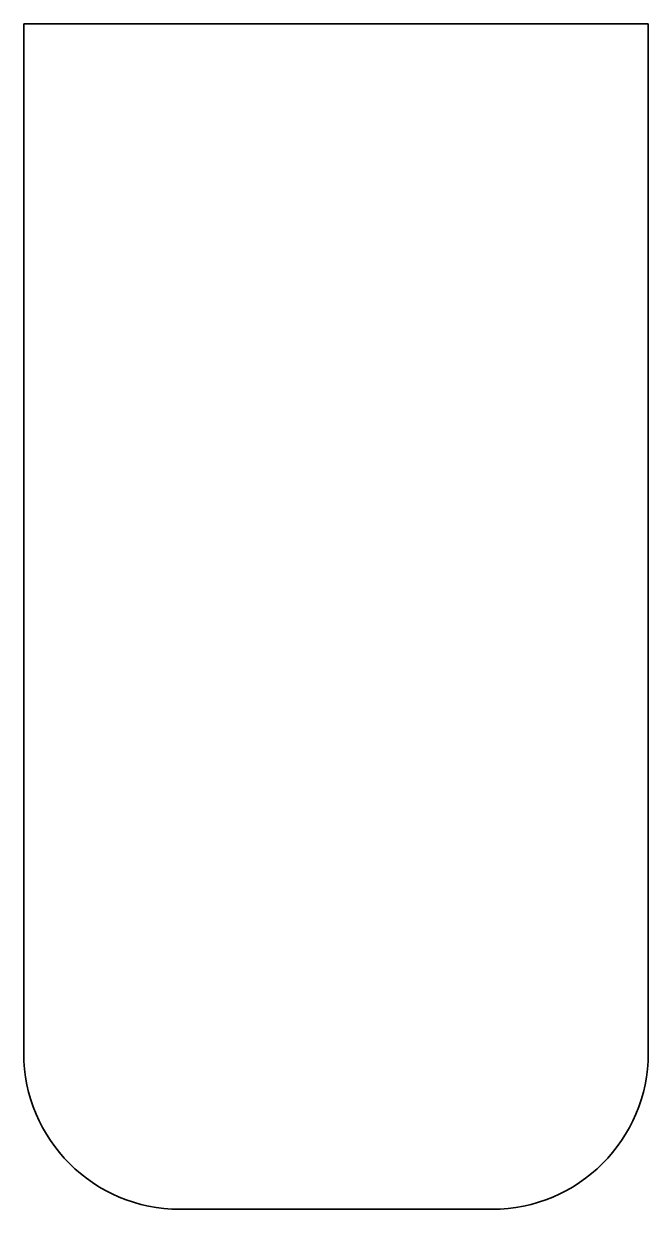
# Model space of a CAD drawing. Header units: inches. Extents: x 0 to 20, y 0 to 38.
import ezdxf

# ---------------------------------------------------------------- set-up
doc = ezdxf.new("R2010")
doc.units = ezdxf.units.IN
doc.header["$MEASUREMENT"] = 0
doc.layers.add('SIMUMAK Visible (ISO)', color=7, linetype='Continuous', lineweight=35)

# ---------------------------------------------------------------- blocks, each defined once
blk = doc.blocks.new('3DOF250-04-CSL02_Chapa Sujección Fuelle_12_3DOF250-04-CSL02')
at = {"layer": 'SIMUMAK Visible (ISO)'}
for p, q in [((-10, 19), (10, 19)), ((-10, -14), (-10, 19)), ((10, 19), (10, -14)), ((5, -19), (-5, -19))]:
    blk.add_line(p, q, dxfattribs=at)
at = {"layer": 'SIMUMAK Visible (ISO)', "extrusion": (0, 0, -1)}
for centre, start, end in [((5, -14), 270, 0), ((-5, -14), 180, 270)]:
    blk.add_arc(centre, 5, start, end, dxfattribs=at)

msp = doc.modelspace()

# ---------------------------------------------------------------- block references
msp.add_blockref('3DOF250-04-CSL02_Chapa Sujección Fuelle_12_3DOF250-04-CSL02', (10, 19))

doc.saveas('drawing.dxf')
